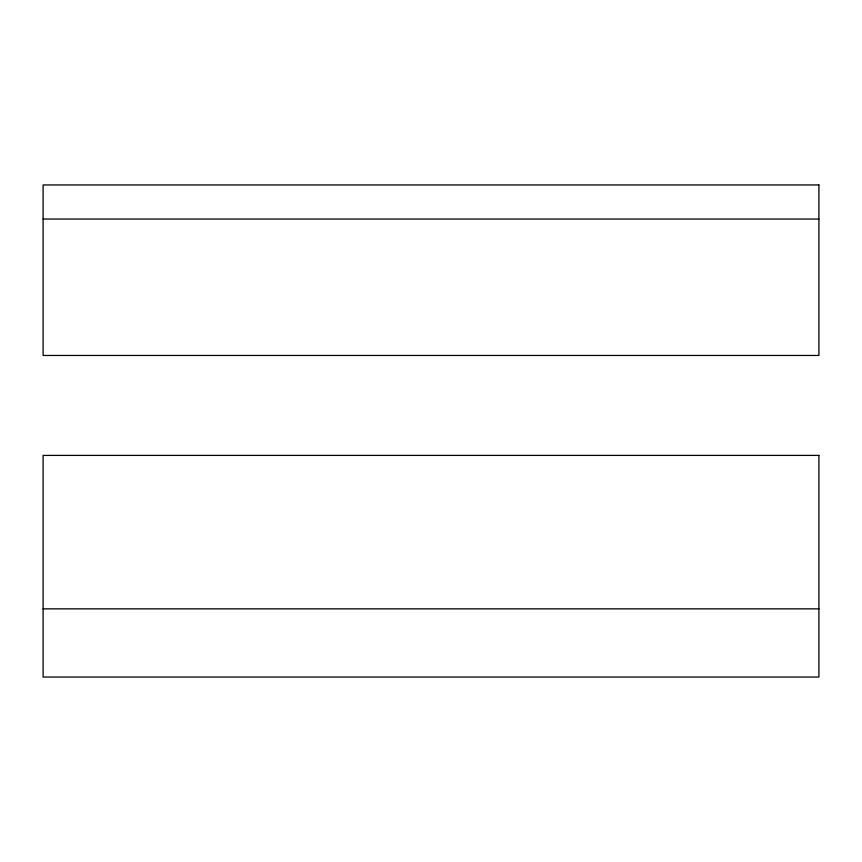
<?xml version="1.0" encoding="UTF-8"?>
<svg xmlns="http://www.w3.org/2000/svg" width="862" height="862" viewBox="0 0 862 862"><rect width="100%" height="100%" fill="white"/><g stroke="black" fill="none" stroke-linecap="round" stroke-linejoin="round"><path stroke-width="1.29" d="M43.1 219.045L818.9 219.045M43.1 608.852L818.9 608.852M818.9 184.942L43.1 184.942L43.1 355.456L818.9 355.456L818.9 184.942M818.9 455.395L43.1 455.395L43.1 677.058L818.9 677.058L818.9 455.395"/></g></svg>
